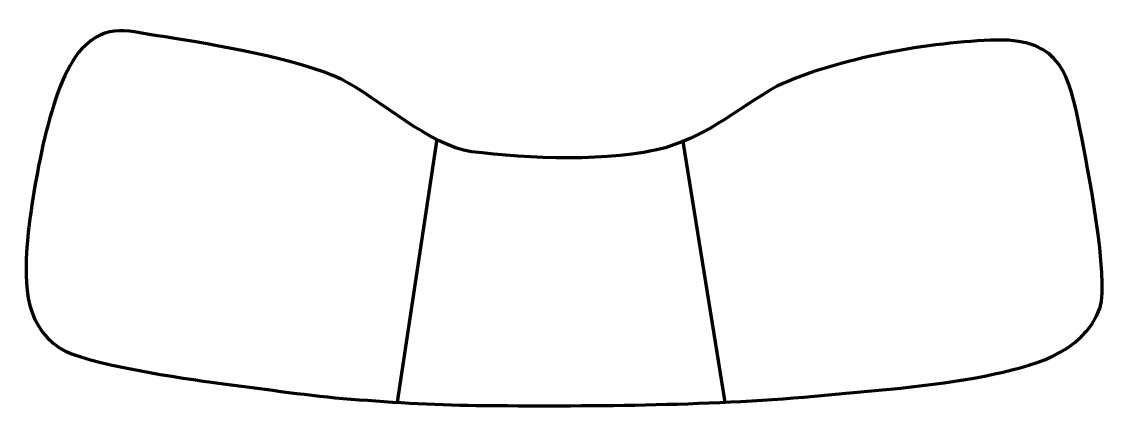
# Model space of a CAD drawing. Header units: millimetres. Extents: x 954 to 1514, y 344 to 542.
import ezdxf

# ---------------------------------------------------------------- set-up
doc = ezdxf.new("R2010")
doc.units = ezdxf.units.MM
doc.header["$MEASUREMENT"] = 0
doc.layers.add('layer 2', color=7, linetype='Continuous')
doc.layers.add('layer 3', color=7, linetype='Continuous')

msp = doc.modelspace()

# ---------------------------------------------------------------- linework, layer by layer
at = {"layer": 'layer 2', "color": 142, "lineweight": 158}
for points in [[(1167.5698, 481.2349), (1167.5698, 481.2349), (1147.1816, 345.6987), (1147.1816, 345.6987)], [(1294.2655, 480.0322), (1294.2655, 480.0322), (1315.939, 345.7586), (1315.939, 345.7586)]]:
    msp.add_open_spline(points, degree=3, dxfattribs=at)
at = {"layer": 'layer 3', "color": 242, "lineweight": 158}
msp.add_open_spline([(956.8188, 430.974), (959.6102, 455.3707), (968.0159, 509.6551), (984.4047, 527.3659), (984.4047, 527.3659), (997.6389, 541.6677), (1009.4209, 536.4498), (1026.674, 533.9995), (1026.674, 533.9995), (1051.2838, 530.2733), (1096.6908, 522.4142), (1118.333, 512.0469), (1118.333, 512.0469), (1138.6761, 501.5961), (1164.0279, 477.7674), (1185.4182, 474.7582), (1185.4182, 474.7582), (1214.7472, 471.1796), (1256.957, 469.1848), (1285.4051, 476.8127), (1285.4051, 476.8127), (1311.1801, 485.1996), (1320.9317, 496.1713), (1342.9031, 508.4885), (1342.9031, 508.4885), (1373.7239, 522.9576), (1422.0601, 531.3612), (1456.1163, 532.2485), (1456.1163, 532.2485), (1489.4502, 532.6585), (1493.1408, 514.4655), (1499.0608, 485.9482), (1499.0608, 485.9482), (1502.6469, 467.9308), (1513.9992, 409.5056), (1509.2978, 394.5302), (1509.2978, 394.5302), (1500.2301, 369.8585), (1473.6103, 364.4659), (1450.5504, 359.3109), (1450.5504, 359.3109), (1422.5242, 353.74), (1390.7542, 351.5988), (1362.0913, 348.8554), (1362.0913, 348.8554), (1304.918, 343.7477), (1245.2508, 343.6752), (1187.8058, 344.0909), (1187.8058, 344.0909), (1165.6748, 344.4149), (1141.3147, 345.8685), (1119.2284, 347.7296), (1119.2284, 347.7296), (1098.186, 349.5564), (1076.1361, 352.9115), (1055.0519, 355.5784), (1055.0519, 355.5784), (1037.9828, 357.8113), (986.0107, 365.3989), (973.4416, 373.5514), (973.4416, 373.5514), (953.7525, 386.3221), (955.1503, 410.4471), (956.8188, 430.974)], degree=3, knots=[0, 0, 0, 0, 0.05882353, 0.05882353, 0.05882353, 0.05882353, 0.11764706, 0.11764706, 0.11764706, 0.11764706, 0.17647059, 0.17647059, 0.17647059, 0.17647059, 0.23529412, 0.23529412, 0.23529412, 0.23529412, 0.29411765, 0.29411765, 0.29411765, 0.29411765, 0.35294118, 0.35294118, 0.35294118, 0.35294118, 0.41176471, 0.41176471, 0.41176471, 0.41176471, 0.47058824, 0.47058824, 0.47058824, 0.47058824, 0.52941176, 0.52941176, 0.52941176, 0.52941176, 0.58823529, 0.58823529, 0.58823529, 0.58823529, 0.64705882, 0.64705882, 0.64705882, 0.64705882, 0.70588235, 0.70588235, 0.70588235, 0.70588235, 0.76470588, 0.76470588, 0.76470588, 0.76470588, 0.82352941, 0.82352941, 0.82352941, 0.82352941, 0.88235294, 0.88235294, 0.88235294, 0.88235294, 1, 1, 1, 1], dxfattribs=at)

doc.saveas('drawing.dxf')
